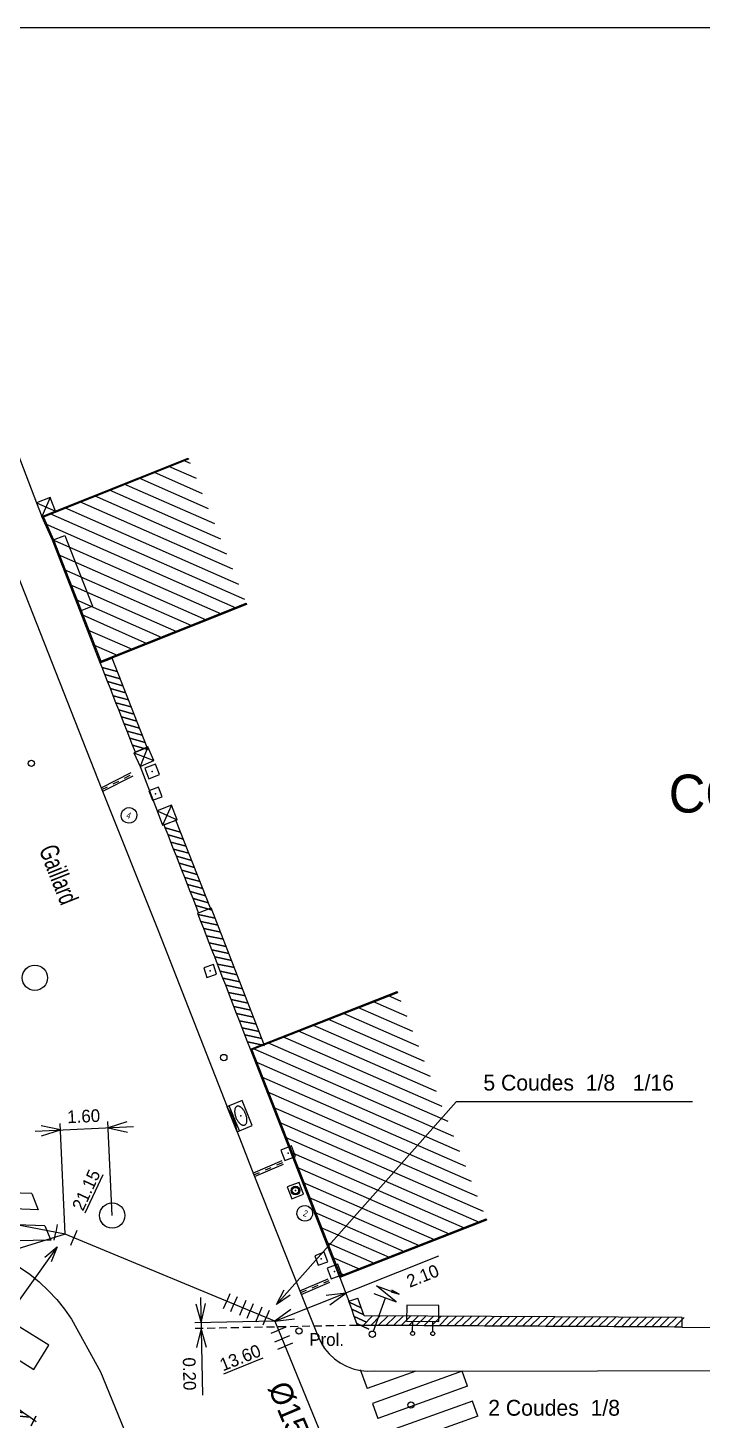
# Model space of a CAD drawing. Extents: x -215 to 206, y -120 to -34.
# Drawn here: x 157.79 to 179.1, y -77.84 to -33.86 of the extents above; entities that cross this region are included whole.
import ezdxf
from ezdxf.enums import TextEntityAlignment as Align

# ---------------------------------------------------------------- set-up
doc = ezdxf.new("R2010")
doc.units = 0
doc.header["$MEASUREMENT"] = 0
doc.linetypes.add('HIDDEN', pattern=[0.375, 0.25, -0.125])
for name, color, linetype in [('C_BAT_INDI', 7, 'CONTINUOUS'), ('C_BAT_INDU', 7, 'CONTINUOUS'), ('TOP$BATI', 7, 'CONTINUOUS')]:
    doc.layers.add(name, color=color, linetype=linetype)
doc.styles.add('txt', font='TXT', dxfattribs={"height": 0.2})

# ---------------------------------------------------------------- blocks, each defined once
blk = doc.blocks.new('FLECH')
at = {"layer": 'C_BAT_INDU', "color": 1, "linetype": 'Continuous'}
blk.add_lwpolyline([(-0.1294, 0.483), (0, 0), (0.1294, 0.483)], dxfattribs=at)
blk = doc.blocks.new('FLEC')
at = {"layer": 'C_BAT_INDU', "color": 1, "linetype": 'Continuous', "xscale": 24.99905005097397, "yscale": 24.99905005097397, "zscale": 25.00093132415669, "rotation": 90.00065102824891}
blk.add_blockref('FLECH', (0, 0), dxfattribs=at)
blk = doc.blocks.new('*D10')
at = {"layer": 'C_BAT_INDI', "color": 4, "linetype": 'Continuous'}
blk.add_line((0, 0), (5.6696, 6.3987), dxfattribs=at)
blk.add_lwpolyline([(0.4251, 0.2913), (0, 0), (0.238, 0.4571)], dxfattribs=at)
blk = doc.blocks.new('*D11')
at = {"layer": 'C_BAT_INDI', "color": 4, "linetype": 'Continuous'}
blk.add_line((0, 0), (-3.7257, -5.2242), dxfattribs=at)
blk.add_lwpolyline([(-0.3921, -0.3345), (0, 0), (-0.1885, -0.4797)], dxfattribs=at)

msp = doc.modelspace()

# ---------------------------------------------------------------- linework, layer by layer
at = {"layer": 'C_BAT_INDI', "color": 4, "linetype": 'Continuous'}
msp.add_line((178.794, -67.784, 87.146), (171.322, -67.784, 87.146), dxfattribs=at)
at = {"layer": 'C_BAT_INDI', "color": 1, "linetype": 'Continuous'}
for p, q in [((158.019, -68.709, -0.028), (161.128, -68.566, -0.028)), ((158.969, -71.965, -0.028), (158.809, -68.472, -0.028)), ((160.456, -71.374, -0.028), (160.319, -68.403, -0.028)), ((158.969, -71.965, -0.028), (146.37, -75.876, -0.028)), ((165.597, -74.716, -0.028), (170.781, -72.644, -0.028)), ((163.248, -73.963, 87.356), (163.31, -77.046, 87.356)), ((165.597, -74.716, 1000.855), (163.07, -74.766, 532.929))]:
    msp.add_line(p, q, dxfattribs=at)
at = {"layer": 'C_BAT_INDI', "color": 5, "linetype": 'Continuous'}
for p, q in [((158.969, -71.965, 1000.827), (156.819, -71.55, -0.028)), ((158.722, -71.663, 1000.827), (158.675, -71.908, 1000.827)), ((158.627, -72.154, 1000.827), (158.675, -71.908, 1000.827)), ((165.597, -74.716, 1000.823), (158.969, -71.965, 1000.827)), ((159.15, -72.311, 1000.827), (159.246, -72.08, 1000.827)), ((159.342, -71.849, 1000.827), (159.246, -72.08, 1000.827)), ((164.169, -73.852, 1000.823), (164.073, -74.083, 1000.823)), ((163.977, -74.314, 1000.823), (164.073, -74.083, 1000.823)), ((164.208, -74.41, 1000.823), (164.304, -74.179, 1000.823)), ((164.4, -73.948, 1000.823), (164.304, -74.179, 1000.823)), ((164.485, -74.525, 1000.823), (164.581, -74.294, 1000.823)), ((164.677, -74.063, 1000.823), (164.581, -74.294, 1000.823)), ((164.908, -74.159, 1000.823), (164.812, -74.39, 1000.823)), ((165.185, -74.274, 1000.823), (165.089, -74.505, 1000.823)), ((164.716, -74.621, 1000.823), (164.812, -74.39, 1000.823)), ((164.993, -74.736, 1000.823), (165.089, -74.505, 1000.823)), ((165.224, -74.832, 1000.823), (165.32, -74.601, 1000.823)), ((165.416, -74.37, 1000.823), (165.32, -74.601, 1000.823)), ((165.597, -74.716, 1000.823), (170.705, -87.158, 1000.823)), ((165.48, -75.088, 1000.823), (165.711, -74.993, 1000.823)), ((165.942, -74.898, 1000.823), (165.711, -74.993, 1000.823)), ((166.056, -75.176, 1000.823), (165.825, -75.271, 1000.823)), ((165.594, -75.366, 1000.823), (165.825, -75.271, 1000.823)), ((165.689, -75.597, 1000.823), (165.92, -75.502, 1000.823)), ((166.151, -75.407, 1000.823), (165.92, -75.502, 1000.823))]:
    msp.add_line(p, q, dxfattribs=at)
at = {"layer": 'C_BAT_INDI', "color": 1, "linetype": 'HIDDEN'}
msp.add_line((168.205, -74.844, 1001.33), (163.07, -74.946, 50.627), dxfattribs=at)
at = {"layer": 'TOP$BATI', "color": 7, "linetype": 'Continuous'}
for p, q in [((206.037, -33.859, 989.685), (-214.731, -33.859, 989.685)), ((156.386, -44.472, 1000.965), (158.064, -48.863, 1000.965)), ((158.232, -49.295, 1000.968), (162.857, -47.449, 1000.968)), ((162.871, -47.486, 1000.968), (158.285, -49.316, 1000.968)), ((162.857, -47.449, 1000.968), (162.871, -47.486, 1000.968)), ((163.313, -48.575, 1000.949), (161.772, -47.897, 1000.949)), ((163.122, -48.098, 1000.946), (162.241, -47.71, 1000.946)), ((162.932, -47.621, 1000.943), (162.709, -47.523, 1000.943)), ((163.694, -49.53, 1000.954), (160.836, -48.271, 1000.954)), ((163.503, -49.053, 1000.952), (161.304, -48.084, 1000.952)), ((158.495, -48.696, 1000.961), (158.064, -48.863, 1000.961)), ((158.495, -48.696, 1000.961), (158.232, -49.295, 1000.961)), ((158.663, -49.127, 1000.961), (158.495, -48.696, 1000.961)), ((158.663, -49.127, 1000.961), (158.495, -48.696, 1000.961)), ((164.075, -50.485, 1000.96), (159.899, -48.645, 1000.96)), ((163.885, -50.008, 1000.957), (160.367, -48.458, 1000.957)), ((158.064, -48.863, 1000.961), (158.232, -49.295, 1000.961)), ((158.064, -48.863, 1000.961), (158.663, -49.127, 1000.961)), ((158.232, -49.295, 1000.961), (158.663, -49.127, 1000.961)), ((164.647, -51.917, 1000.968), (158.494, -49.206, 1000.968)), ((164.456, -51.44, 1000.965), (158.962, -49.019, 1000.965)), ((164.266, -50.962, 1000.962), (159.43, -48.832, 1000.962)), ((158.566, -50.044, 1000.968), (158.232, -49.295, 1000.968)), ((158.232, -49.295, 1000.968), (158.285, -49.316, 1000.968)), ((158.285, -49.316, 1000.968), (158.232, -49.295, 1000.968)), ((158.285, -49.316, 1000.968), (158.603, -50.029, 1000.968)), ((164.373, -52.19, 1000.968), (158.355, -49.538, 1000.968)), ((156.97, -49.889, 1000.707), (160.132, -57.922, 1000.707)), ((158.566, -50.044, 1000.92), (158.957, -49.891, 1000.92)), ((158.566, -50.044, 1000.968), (158.603, -50.029, 1000.968)), ((158.603, -50.029, 1000.968), (158.566, -50.044, 1000.968)), ((159.441, -52.28, 1000.968), (158.566, -50.044, 1000.968)), ((163.905, -52.377, 1000.968), (158.573, -50.027, 1000.968)), ((158.603, -50.029, 1000.968), (159.478, -52.266, 1000.968)), ((158.957, -49.891, 1000.92), (159.832, -52.127, 1000.92)), ((163.437, -52.564, 1000.968), (158.761, -50.504, 1000.968)), ((162.968, -52.751, 1000.968), (158.947, -50.979, 1000.968)), ((162.5, -52.938, 1000.968), (159.133, -51.455, 1000.968)), ((162.031, -53.125, 1000.968), (159.319, -51.93, 1000.968)), ((159.832, -52.127, 1000.92), (159.441, -52.28, 1000.92)), ((159.441, -52.28, 1000.968), (159.478, -52.266, 1000.968)), ((159.478, -52.266, 1000.968), (159.441, -52.28, 1000.968)), ((160.078, -53.92, 1000.968), (159.441, -52.28, 1000.968)), ((159.478, -52.266, 1000.968), (160.1, -53.868, 1000.968)), ((164.703, -52.074, 1000.968), (160.078, -53.92, 1000.968)), ((160.1, -53.868, 1000.968), (164.688, -52.037, 1000.968)), ((164.688, -52.037, 1000.968), (164.703, -52.074, 1000.968)), ((161.563, -53.312, 1000.968), (159.505, -52.405, 1000.968)), ((161.095, -53.499, 1000.968), (159.689, -52.88, 1000.968)), ((160.626, -53.686, 1000.968), (159.873, -53.354, 1000.968)), ((160.158, -53.873, 1000.968), (160.058, -53.829, 1000.968)), ((160.078, -53.92, 1000.968), (160.45, -53.773, 1000.968)), ((160.078, -53.92, 1000.968), (160.1, -53.868, 1000.968)), ((160.1, -53.868, 1000.968), (160.078, -53.92, 1000.968)), ((160.134, -54.062, 1000.981), (160.078, -53.92, 1000.981)), ((160.222, -54.286, 1000.981), (160.134, -54.062, 1000.981)), ((160.134, -54.062, 1000.981), (160.616, -54.195, 1000.981)), ((160.616, -54.195, 1000.981), (160.134, -54.062, 1000.981)), ((161.562, -56.595, 1000.981), (160.45, -53.773, 1000.981)), ((160.31, -54.509, 1000.981), (160.222, -54.286, 1000.981)), ((160.222, -54.286, 1000.981), (160.704, -54.418, 1000.981)), ((160.704, -54.418, 1000.981), (160.222, -54.286, 1000.981)), ((160.398, -54.732, 1000.981), (160.31, -54.509, 1000.981)), ((160.31, -54.509, 1000.981), (160.792, -54.641, 1000.981)), ((160.792, -54.641, 1000.981), (160.31, -54.509, 1000.981)), ((160.486, -54.955, 1000.981), (160.398, -54.732, 1000.981)), ((160.398, -54.732, 1000.981), (160.88, -54.864, 1000.981)), ((160.88, -54.864, 1000.981), (160.398, -54.732, 1000.981)), ((160.574, -55.178, 1000.981), (160.486, -54.955, 1000.981)), ((160.486, -54.955, 1000.981), (160.968, -55.088, 1000.981)), ((160.968, -55.088, 1000.981), (160.486, -54.955, 1000.981)), ((160.662, -55.402, 1000.981), (160.574, -55.178, 1000.981)), ((160.574, -55.178, 1000.981), (161.056, -55.311, 1000.981)), ((161.056, -55.311, 1000.981), (160.574, -55.178, 1000.981)), ((160.75, -55.625, 1000.981), (160.662, -55.402, 1000.981)), ((160.662, -55.402, 1000.981), (161.144, -55.534, 1000.981)), ((161.144, -55.534, 1000.981), (160.662, -55.402, 1000.981)), ((160.838, -55.848, 1000.981), (160.75, -55.625, 1000.981)), ((160.75, -55.625, 1000.981), (161.232, -55.758, 1000.981)), ((161.232, -55.758, 1000.981), (160.75, -55.625, 1000.981)), ((160.926, -56.072, 1000.981), (160.838, -55.848, 1000.981)), ((160.838, -55.848, 1000.981), (161.32, -55.981, 1000.981)), ((161.32, -55.981, 1000.981), (160.838, -55.848, 1000.981)), ((161.014, -56.295, 1000.981), (160.926, -56.072, 1000.981)), ((160.926, -56.072, 1000.981), (161.408, -56.204, 1000.981)), ((161.408, -56.204, 1000.981), (160.926, -56.072, 1000.981)), ((161.102, -56.518, 1000.981), (161.014, -56.295, 1000.981)), ((161.014, -56.295, 1000.981), (161.496, -56.428, 1000.981)), ((161.496, -56.428, 1000.981), (161.014, -56.295, 1000.981)), ((161.19, -56.742, 1000.981), (161.102, -56.518, 1000.981)), ((161.102, -56.518, 1000.981), (161.584, -56.651, 1000.981)), ((161.584, -56.651, 1000.981), (161.102, -56.518, 1000.981)), ((161.578, -56.566, 1000.981), (161.144, -56.762, 1000.981)), ((161.19, -56.742, 1000.981), (161.562, -56.595, 1000.981)), ((161.578, -56.566, 1000.981), (161.34, -57.196, 1000.981)), ((161.775, -57, 1000.981), (161.578, -56.566, 1000.981)), ((161.775, -57, 1000.981), (161.578, -56.566, 1000.981)), ((161.144, -56.762, 1000.981), (161.34, -57.196, 1000.981)), ((161.144, -56.762, 1000.981), (161.775, -57, 1000.981)), ((161.34, -57.196, 1000.981), (161.775, -57, 1000.981)), ((161.82, -57.113, 1000.953), (161.485, -57.245, 1000.953)), ((161.951, -57.448, 1000.953), (161.82, -57.113, 1000.953)), ((160.105, -57.869, 1000.791), (161.06, -57.383, 1000.791)), ((160.16, -57.975, 1000.791), (161.115, -57.49, 1000.791)), ((160.845, -57.56, 1000.894), (161.024, -57.469, 1000.894)), ((161.34, -57.196, 1000.981), (161.873, -58.592, 1000.981)), ((161.485, -57.245, 1000.953), (161.616, -57.58, 1000.953)), ((161.616, -57.58, 1000.953), (161.951, -57.448, 1000.953)), ((160.132, -57.922, 1000.791), (160.311, -57.831, 1000.791)), ((160.132, -57.922, 1000.707), (161.91, -62.369, 1000.707)), ((160.489, -57.741, 1000.843), (160.667, -57.65, 1000.843)), ((161.915, -57.846, 1000.972), (161.617, -57.961, 1000.972)), ((161.617, -57.961, 1000.972), (161.731, -58.26, 1000.972)), ((162.03, -58.145, 1000.972), (161.915, -57.846, 1000.972)), ((160.918, -58.496, 991.352), (161.004, -58.488, 991.352)), ((161.004, -58.488, 991.352), (161.088, -58.509, 991.352)), ((161.731, -58.26, 1000.972), (162.03, -58.145, 1000.972)), ((162.329, -58.416, 1000.995), (161.873, -58.592, 1000.995)), ((162.329, -58.416, 1000.995), (162.049, -59.047, 1000.995)), ((162.505, -58.872, 1000.995), (162.329, -58.416, 1000.995)), ((162.505, -58.872, 1000.995), (162.329, -58.416, 1000.995)), ((160.739, -58.76, 991.352), (160.745, -58.674, 991.352)), ((160.762, -58.843, 991.352), (160.739, -58.76, 991.352)), ((160.745, -58.674, 991.352), (160.78, -58.596, 991.352)), ((160.812, -58.913, 991.352), (160.762, -58.843, 991.352)), ((160.78, -58.596, 991.352), (160.841, -58.534, 991.352)), ((160.884, -58.962, 991.352), (160.812, -58.913, 991.352)), ((160.841, -58.534, 991.352), (160.918, -58.496, 991.352)), ((161.088, -58.509, 991.352), (161.159, -58.558, 991.352)), ((161.191, -58.875, 991.352), (161.131, -58.937, 991.352)), ((161.159, -58.558, 991.352), (161.209, -58.628, 991.352)), ((161.226, -58.797, 991.352), (161.191, -58.875, 991.352)), ((161.209, -58.628, 991.352), (161.233, -58.711, 991.352)), ((161.233, -58.711, 991.352), (161.226, -58.797, 991.352)), ((161.873, -58.592, 1000.995), (162.049, -59.047, 1000.995)), ((161.873, -58.592, 1000.995), (162.505, -58.872, 1000.995)), ((162.049, -59.047, 1000.995), (162.505, -58.872, 1000.995)), ((162.096, -59.029, 1000.995), (162.468, -58.883, 1000.995)), ((163.56, -61.665, 1001.029), (162.468, -58.883, 1001.029)), ((160.967, -58.983, 991.352), (160.884, -58.962, 991.352)), ((161.053, -58.975, 991.352), (160.967, -58.983, 991.352)), ((161.131, -58.937, 991.352), (161.053, -58.975, 991.352)), ((162.135, -59.13, 1001.029), (162.096, -59.029, 1001.029)), ((162.223, -59.353, 1001.029), (162.135, -59.13, 1001.029)), ((162.135, -59.13, 1001.029), (162.617, -59.263, 1001.029)), ((162.617, -59.263, 1001.029), (162.135, -59.13, 1001.029)), ((162.31, -59.577, 1001.029), (162.223, -59.353, 1001.029)), ((162.223, -59.353, 1001.029), (162.705, -59.486, 1001.029)), ((162.705, -59.486, 1001.029), (162.223, -59.353, 1001.029)), ((162.398, -59.8, 1001.029), (162.31, -59.577, 1001.029)), ((162.31, -59.577, 1001.029), (162.792, -59.71, 1001.029)), ((162.792, -59.71, 1001.029), (162.31, -59.577, 1001.029)), ((162.486, -60.023, 1001.029), (162.398, -59.8, 1001.029)), ((162.398, -59.8, 1001.029), (162.88, -59.933, 1001.029)), ((162.88, -59.933, 1001.029), (162.398, -59.8, 1001.029)), ((162.573, -60.247, 1001.029), (162.486, -60.023, 1001.029)), ((162.486, -60.023, 1001.029), (162.968, -60.157, 1001.029)), ((162.968, -60.157, 1001.029), (162.486, -60.023, 1001.029)), ((162.661, -60.47, 1001.029), (162.573, -60.247, 1001.029)), ((162.573, -60.247, 1001.029), (163.055, -60.38, 1001.029)), ((163.055, -60.38, 1001.029), (162.573, -60.247, 1001.029)), ((162.749, -60.694, 1001.029), (162.661, -60.47, 1001.029)), ((162.661, -60.47, 1001.029), (163.143, -60.603, 1001.029)), ((163.143, -60.603, 1001.029), (162.661, -60.47, 1001.029)), ((162.837, -60.917, 1001.029), (162.749, -60.694, 1001.029)), ((162.749, -60.694, 1001.029), (163.231, -60.827, 1001.029)), ((163.231, -60.827, 1001.029), (162.749, -60.694, 1001.029)), ((162.924, -61.141, 1001.029), (162.837, -60.917, 1001.029)), ((162.837, -60.917, 1001.029), (163.318, -61.05, 1001.029)), ((163.318, -61.05, 1001.029), (162.837, -60.917, 1001.029)), ((163.012, -61.364, 1001.029), (162.924, -61.141, 1001.029)), ((162.924, -61.141, 1001.029), (163.406, -61.274, 1001.029)), ((163.406, -61.274, 1001.029), (162.924, -61.141, 1001.029)), ((163.1, -61.587, 1001.029), (163.012, -61.364, 1001.029)), ((163.012, -61.364, 1001.029), (163.494, -61.497, 1001.029)), ((163.494, -61.497, 1001.029), (163.012, -61.364, 1001.029)), ((163.187, -61.811, 1001.029), (163.1, -61.587, 1001.029)), ((163.1, -61.587, 1001.029), (163.581, -61.721, 1001.029)), ((163.581, -61.721, 1001.029), (163.1, -61.587, 1001.029)), ((163.159, -61.822, 1001.029), (163.588, -61.655, 1001.029)), ((163.176, -61.864, 1000.989), (163.159, -61.822, 1000.989)), ((163.262, -62.088, 1000.989), (163.176, -61.864, 1000.989)), ((163.176, -61.864, 1000.989), (163.713, -61.978, 1000.989)), ((163.713, -61.978, 1000.989), (163.176, -61.864, 1000.989)), ((163.187, -61.811, 1001.029), (163.56, -61.665, 1001.029)), ((165.25, -65.951, 1000.989), (163.588, -61.655, 1000.989)), ((161.91, -62.369, 1000.707), (164.084, -67.939, 1000.707)), ((163.349, -62.312, 1000.989), (163.262, -62.088, 1000.989)), ((163.262, -62.088, 1000.989), (163.8, -62.202, 1000.989)), ((163.8, -62.202, 1000.989), (163.262, -62.088, 1000.989)), ((163.436, -62.536, 1000.989), (163.349, -62.312, 1000.989)), ((163.349, -62.312, 1000.989), (163.886, -62.426, 1000.989)), ((163.886, -62.426, 1000.989), (163.349, -62.312, 1000.989)), ((163.522, -62.76, 1000.989), (163.436, -62.536, 1000.989)), ((163.436, -62.536, 1000.989), (163.973, -62.65, 1000.989)), ((163.973, -62.65, 1000.989), (163.436, -62.536, 1000.989)), ((163.609, -62.983, 1000.989), (163.522, -62.76, 1000.989)), ((163.522, -62.76, 1000.989), (164.06, -62.873, 1000.989)), ((164.06, -62.873, 1000.989), (163.522, -62.76, 1000.989)), ((163.695, -63.207, 1000.989), (163.609, -62.983, 1000.989)), ((163.609, -62.983, 1000.989), (164.146, -63.097, 1000.989)), ((164.146, -63.097, 1000.989), (163.609, -62.983, 1000.989)), ((163.782, -63.431, 1000.989), (163.695, -63.207, 1000.989)), ((163.695, -63.207, 1000.989), (164.233, -63.321, 1000.989)), ((164.233, -63.321, 1000.989), (163.695, -63.207, 1000.989)), ((163.653, -63.447, 1000.972), (163.349, -63.549, 1000.972)), ((163.349, -63.549, 1000.972), (163.451, -63.852, 1000.972)), ((163.451, -63.852, 1000.972), (163.754, -63.75, 1000.972)), ((163.754, -63.75, 1000.972), (163.653, -63.447, 1000.972)), ((163.869, -63.655, 1000.989), (163.782, -63.431, 1000.989)), ((163.782, -63.431, 1000.989), (164.319, -63.545, 1000.989)), ((164.319, -63.545, 1000.989), (163.782, -63.431, 1000.989)), ((163.955, -63.879, 1000.989), (163.869, -63.655, 1000.989)), ((163.869, -63.655, 1000.989), (164.406, -63.769, 1000.989)), ((164.406, -63.769, 1000.989), (163.869, -63.655, 1000.989)), ((164.042, -64.103, 1000.989), (163.955, -63.879, 1000.989)), ((163.955, -63.879, 1000.989), (164.493, -63.992, 1000.989)), ((164.493, -63.992, 1000.989), (163.955, -63.879, 1000.989)), ((164.128, -64.326, 1000.989), (164.042, -64.103, 1000.989)), ((164.042, -64.103, 1000.989), (164.579, -64.216, 1000.989)), ((164.579, -64.216, 1000.989), (164.042, -64.103, 1000.989)), ((164.215, -64.55, 1000.989), (164.128, -64.326, 1000.989)), ((164.128, -64.326, 1000.989), (164.666, -64.44, 1000.989)), ((164.666, -64.44, 1000.989), (164.128, -64.326, 1000.989)), ((164.302, -64.774, 1000.989), (164.215, -64.55, 1000.989)), ((164.215, -64.55, 1000.989), (164.752, -64.664, 1000.989)), ((164.752, -64.664, 1000.989), (164.215, -64.55, 1000.989)), ((164.821, -66.117, 1001.12), (169.459, -64.302, 1001.12)), ((169.474, -64.34, 1001.12), (164.873, -66.14, 1001.12)), ((169.772, -65.087, 1001.004), (168.696, -64.616, 1001.004)), ((169.587, -64.613, 1000.995), (169.17, -64.43, 1000.995)), ((169.459, -64.302, 1001.12), (169.474, -64.34, 1001.12)), ((164.388, -64.998, 1000.989), (164.302, -64.774, 1000.989)), ((164.302, -64.774, 1000.989), (164.839, -64.888, 1000.989)), ((164.839, -64.888, 1000.989), (164.302, -64.774, 1000.989)), ((164.475, -65.222, 1000.989), (164.388, -64.998, 1000.989)), ((164.388, -64.998, 1000.989), (164.925, -65.112, 1000.989)), ((164.925, -65.112, 1000.989), (164.388, -64.998, 1000.989)), ((170.143, -66.035, 1001.021), (167.748, -64.987, 1001.021)), ((169.958, -65.561, 1001.013), (168.222, -64.801, 1001.013)), ((164.561, -65.446, 1000.989), (164.475, -65.222, 1000.989)), ((164.475, -65.222, 1000.989), (165.012, -65.335, 1000.989)), ((165.012, -65.335, 1000.989), (164.475, -65.222, 1000.989)), ((164.648, -65.669, 1000.989), (164.561, -65.446, 1000.989)), ((164.561, -65.446, 1000.989), (165.099, -65.559, 1000.989)), ((165.099, -65.559, 1000.989), (164.561, -65.446, 1000.989)), ((170.514, -66.983, 1001.038), (166.8, -65.358, 1001.038)), ((170.329, -66.509, 1001.03), (167.274, -65.172, 1001.03)), ((164.735, -65.893, 1000.989), (164.648, -65.669, 1000.989)), ((164.648, -65.669, 1000.989), (165.185, -65.783, 1000.989)), ((165.185, -65.783, 1000.989), (164.648, -65.669, 1000.989)), ((164.821, -66.117, 1000.989), (164.735, -65.893, 1000.989)), ((164.735, -65.893, 1000.989), (165.272, -66.007, 1000.989)), ((165.272, -66.007, 1000.989), (164.735, -65.893, 1000.989)), ((164.821, -66.117, 1000.989), (165.25, -65.951, 1000.989)), ((171.071, -68.406, 1001.064), (165.377, -65.915, 1001.064)), ((170.886, -67.931, 1001.056), (165.851, -65.729, 1001.056)), ((170.7, -67.457, 1001.047), (166.326, -65.543, 1001.047)), ((167.645, -73.334, 1001.12), (164.821, -66.117, 1001.12)), ((164.821, -66.117, 1001.12), (164.873, -66.14, 1001.12)), ((164.873, -66.14, 1001.12), (164.821, -66.117, 1001.12)), ((164.873, -66.14, 1001.12), (167.668, -73.282, 1001.12)), ((171.256, -68.88, 1001.073), (164.904, -66.1, 1001.073)), ((171.442, -69.354, 1001.081), (165, -66.535, 1001.081)), ((171.628, -69.828, 1001.09), (165.186, -67.009, 1001.09)), ((171.813, -70.302, 1001.099), (165.371, -67.483, 1001.099)), ((164.155, -67.91, 1000.778), (164.084, -67.939, 1000.778)), ((164.408, -68.729, 1000.778), (164.084, -67.939, 1000.778)), ((164.084, -67.939, 1000.778), (164.135, -68.033, 1000.778)), ((164.084, -67.939, 1000.707), (164.408, -68.729, 1000.707)), ((164.135, -68.033, 1000.778), (164.203, -68.144, 1000.778)), ((164.558, -67.744, 1000.778), (164.155, -67.91, 1000.778)), ((164.479, -68.7, 1000.778), (164.155, -67.91, 1000.778)), ((164.203, -68.144, 1000.778), (164.246, -68.219, 1000.778)), ((164.326, -68.056, 1000.778), (164.325, -68.077, 1000.778)), ((164.325, -68.077, 1000.778), (164.325, -68.098, 1000.778)), ((164.325, -68.098, 1000.778), (164.326, -68.12, 1000.778)), ((164.328, -68.037, 1000.778), (164.326, -68.056, 1000.778)), ((164.326, -68.12, 1000.778), (164.328, -68.143, 1000.778)), ((164.331, -68.019, 1000.778), (164.328, -68.037, 1000.778)), ((164.328, -68.143, 1000.778), (164.332, -68.166, 1000.778)), ((164.336, -68.002, 1000.778), (164.331, -68.019, 1000.778)), ((164.332, -68.166, 1000.778), (164.337, -68.19, 1000.778)), ((164.341, -67.986, 1000.778), (164.336, -68.002, 1000.778)), ((164.348, -67.972, 1000.778), (164.341, -67.986, 1000.778)), ((164.356, -67.959, 1000.778), (164.348, -67.972, 1000.778)), ((164.365, -67.948, 1000.778), (164.356, -67.959, 1000.778)), ((164.375, -67.939, 1000.778), (164.365, -67.948, 1000.778)), ((164.386, -67.931, 1000.778), (164.375, -67.939, 1000.778)), ((164.397, -67.926, 1000.778), (164.386, -67.931, 1000.778)), ((164.409, -67.922, 1000.778), (164.397, -67.926, 1000.778)), ((164.422, -67.92, 1000.778), (164.409, -67.922, 1000.778)), ((164.436, -67.919, 1000.778), (164.422, -67.92, 1000.778)), ((164.45, -67.921, 1000.778), (164.436, -67.919, 1000.778)), ((164.464, -67.924, 1000.778), (164.45, -67.921, 1000.778)), ((164.479, -67.93, 1000.778), (164.464, -67.924, 1000.778)), ((164.494, -67.937, 1000.778), (164.479, -67.93, 1000.778)), ((164.509, -67.946, 1000.778), (164.494, -67.937, 1000.778)), ((164.524, -67.956, 1000.778), (164.509, -67.946, 1000.778)), ((164.54, -67.969, 1000.778), (164.524, -67.956, 1000.778)), ((164.555, -67.982, 1000.778), (164.54, -67.969, 1000.778)), ((164.57, -67.998, 1000.778), (164.555, -67.982, 1000.778)), ((164.883, -68.535, 1000.778), (164.558, -67.744, 1000.778)), ((164.584, -68.014, 1000.778), (164.57, -67.998, 1000.778)), ((164.598, -68.032, 1000.778), (164.584, -68.014, 1000.778)), ((164.612, -68.051, 1000.778), (164.598, -68.032, 1000.778)), ((164.625, -68.071, 1000.778), (164.612, -68.051, 1000.778)), ((164.637, -68.093, 1000.778), (164.625, -68.071, 1000.778)), ((164.649, -68.114, 1000.778), (164.637, -68.093, 1000.778)), ((164.66, -68.137, 1000.778), (164.649, -68.114, 1000.778)), ((164.67, -68.16, 1000.778), (164.66, -68.137, 1000.778)), ((164.679, -68.184, 1000.778), (164.67, -68.16, 1000.778)), ((171.999, -70.776, 1001.107), (165.557, -67.958, 1001.107)), ((164.246, -68.219, 1000.778), (164.286, -68.317, 1000.778)), ((164.286, -68.317, 1000.778), (164.335, -68.436, 1000.778)), ((164.335, -68.436, 1000.778), (164.349, -68.499, 1000.778)), ((164.337, -68.19, 1000.778), (164.343, -68.213, 1000.778)), ((164.343, -68.213, 1000.778), (164.35, -68.237, 1000.778)), ((164.349, -68.499, 1000.778), (164.378, -68.626, 1000.778)), ((164.35, -68.237, 1000.778), (164.358, -68.261, 1000.778)), ((164.358, -68.261, 1000.778), (164.367, -68.284, 1000.778)), ((164.367, -68.284, 1000.778), (164.377, -68.307, 1000.778)), ((164.377, -68.307, 1000.778), (164.388, -68.33, 1000.778)), ((164.388, -68.33, 1000.778), (164.4, -68.352, 1000.778)), ((164.4, -68.352, 1000.778), (164.412, -68.373, 1000.778)), ((164.412, -68.373, 1000.778), (164.425, -68.393, 1000.778)), ((164.425, -68.393, 1000.778), (164.439, -68.412, 1000.778)), ((164.439, -68.412, 1000.778), (164.453, -68.43, 1000.778)), ((164.453, -68.43, 1000.778), (164.468, -68.447, 1000.778)), ((164.468, -68.447, 1000.778), (164.482, -68.462, 1000.778)), ((164.479, -68.7, 1000.778), (164.883, -68.535, 1000.778)), ((164.482, -68.462, 1000.778), (164.497, -68.476, 1000.778)), ((164.497, -68.476, 1000.778), (164.513, -68.488, 1000.778)), ((164.513, -68.488, 1000.778), (164.528, -68.499, 1000.778)), ((164.528, -68.499, 1000.778), (164.543, -68.507, 1000.778)), ((164.543, -68.507, 1000.778), (164.558, -68.514, 1000.778)), ((164.558, -68.514, 1000.778), (164.573, -68.52, 1000.778)), ((164.573, -68.52, 1000.778), (164.587, -68.523, 1000.778)), ((164.587, -68.523, 1000.778), (164.601, -68.525, 1000.778)), ((164.601, -68.525, 1000.778), (164.615, -68.525, 1000.778)), ((164.615, -68.525, 1000.778), (164.628, -68.523, 1000.778)), ((164.628, -68.523, 1000.778), (164.64, -68.519, 1000.778)), ((164.64, -68.519, 1000.778), (164.652, -68.513, 1000.778)), ((164.652, -68.513, 1000.778), (164.662, -68.505, 1000.778)), ((164.662, -68.505, 1000.778), (164.672, -68.496, 1000.778)), ((164.672, -68.496, 1000.778), (164.681, -68.485, 1000.778)), ((164.687, -68.207, 1000.778), (164.679, -68.184, 1000.778)), ((164.681, -68.485, 1000.778), (164.689, -68.472, 1000.778)), ((164.694, -68.231, 1000.778), (164.687, -68.207, 1000.778)), ((164.689, -68.472, 1000.778), (164.696, -68.458, 1000.778)), ((164.7, -68.255, 1000.778), (164.694, -68.231, 1000.778)), ((164.696, -68.458, 1000.778), (164.701, -68.442, 1000.778)), ((164.705, -68.278, 1000.778), (164.7, -68.255, 1000.778)), ((164.701, -68.442, 1000.778), (164.706, -68.425, 1000.778)), ((164.709, -68.301, 1000.778), (164.705, -68.278, 1000.778)), ((164.706, -68.425, 1000.778), (164.709, -68.407, 1000.778)), ((164.711, -68.324, 1000.778), (164.709, -68.301, 1000.778)), ((164.709, -68.407, 1000.778), (164.712, -68.388, 1000.778)), ((164.713, -68.346, 1000.778), (164.711, -68.324, 1000.778)), ((164.712, -68.388, 1000.778), (164.713, -68.367, 1000.778)), ((164.713, -68.367, 1000.778), (164.713, -68.346, 1000.778)), ((172.184, -71.25, 1001.116), (165.742, -68.432, 1001.116)), ((164.378, -68.626, 1000.778), (164.408, -68.729, 1000.778)), ((164.408, -68.729, 1000.778), (164.479, -68.7, 1000.778)), ((164.408, -68.729, 1000.707), (164.928, -70.092, 1000.707)), ((172.063, -71.59, 1001.12), (165.928, -68.906, 1001.12)), ((166.124, -69.177, 1000.962), (165.788, -69.305, 1000.962)), ((165.788, -69.305, 1000.962), (165.916, -69.641, 1000.962)), ((171.589, -71.776, 1001.12), (166.113, -69.38, 1001.12)), ((166.252, -69.513, 1000.962), (166.124, -69.177, 1000.962)), ((164.904, -70.037, 1000.797), (165.823, -69.641, 1000.797)), ((164.952, -70.147, 1000.797), (165.871, -69.751, 1000.797)), ((165.295, -69.934, 1000.853), (165.479, -69.855, 1000.853)), ((165.663, -69.776, 1000.908), (165.846, -69.696, 1000.908)), ((165.916, -69.641, 1000.962), (166.252, -69.513, 1000.962)), ((171.114, -71.961, 1001.12), (166.299, -69.854, 1001.12)), ((164.928, -70.092, 1000.797), (165.112, -70.013, 1000.797)), ((164.928, -70.092, 1000.707), (166.409, -73.811, 1000.707)), ((166.362, -70.327, 1000.977), (165.988, -70.471, 1000.977)), ((166.505, -70.7, 1000.977), (166.362, -70.327, 1000.977)), ((170.64, -72.147, 1001.12), (166.484, -70.328, 1001.12)), ((157.912, -70.684, 1000.773), (154.689, -70.573, 1000.773)), ((157.912, -70.684, 1000.773), (158.121, -71.191, 1000.773)), ((165.988, -70.471, 1000.977), (166.132, -70.844, 1000.977)), ((166.132, -70.844, 1000.977), (166.505, -70.7, 1000.977)), ((170.166, -72.332, 1001.12), (166.67, -70.802, 1001.12)), ((158.121, -71.191, 1000.776), (154.914, -71.081, 1000.776)), ((166.295, -71.33, 991.352), (166.301, -71.244, 991.352)), ((166.301, -71.244, 991.352), (166.337, -71.165, 991.352)), ((166.337, -71.165, 991.352), (166.397, -71.104, 991.352)), ((166.397, -71.104, 991.352), (166.475, -71.066, 991.352)), ((166.475, -71.066, 991.352), (166.56, -71.058, 991.352)), ((166.56, -71.058, 991.352), (166.644, -71.079, 991.352)), ((166.644, -71.079, 991.352), (166.715, -71.127, 991.352)), ((166.715, -71.127, 991.352), (166.766, -71.197, 991.352)), ((166.766, -71.197, 991.352), (166.789, -71.28, 991.352)), ((158.33, -71.699, 1000.779), (155.139, -71.589, 1000.779)), ((166.318, -71.413, 991.352), (166.295, -71.33, 991.352)), ((166.369, -71.483, 991.352), (166.318, -71.413, 991.352)), ((166.44, -71.532, 991.352), (166.369, -71.483, 991.352)), ((166.524, -71.553, 991.352), (166.44, -71.532, 991.352)), ((166.609, -71.544, 991.352), (166.524, -71.553, 991.352)), ((166.687, -71.507, 991.352), (166.609, -71.544, 991.352)), ((166.747, -71.445, 991.352), (166.687, -71.507, 991.352)), ((166.783, -71.367, 991.352), (166.747, -71.445, 991.352)), ((166.789, -71.28, 991.352), (166.783, -71.367, 991.352)), ((169.692, -72.518, 1001.12), (166.855, -71.276, 1001.12)), ((172.283, -71.519, 1001.12), (167.645, -73.334, 1001.12)), ((167.668, -73.282, 1001.12), (172.268, -71.482, 1001.12)), ((172.268, -71.482, 1001.12), (172.283, -71.519, 1001.12)), ((158.33, -71.698, 1000.779), (158.518, -72.153, 1000.779)), ((169.218, -72.703, 1001.12), (167.041, -71.751, 1001.12)), ((158.518, -72.153, 1000.782), (155.408, -72.214, 1000.782)), ((167.158, -72.534, 1000.957), (166.858, -72.645, 1000.957)), ((167.269, -72.834, 1000.957), (167.158, -72.534, 1000.957)), ((168.744, -72.889, 1001.12), (167.226, -72.225, 1001.12)), ((166.858, -72.645, 1000.957), (166.969, -72.945, 1000.957)), ((166.969, -72.945, 1000.957), (167.269, -72.834, 1000.957)), ((167.583, -72.911, 1000.972), (167.247, -73.04, 1000.972)), ((168.27, -73.074, 1001.12), (167.412, -72.699, 1001.12)), ((167.712, -73.247, 1000.972), (167.583, -72.911, 1000.972)), ((157.529, -73.007, 996.118), (157.849, -73.229, 996.118)), ((157.849, -73.229, 996.118), (158.152, -73.473, 996.118)), ((166.385, -73.756, 1000.818), (167.284, -73.373, 1000.818)), ((167.145, -73.498, 1000.924), (167.308, -73.428, 1000.924)), ((167.247, -73.04, 1000.972), (167.376, -73.376, 1000.972)), ((167.376, -73.376, 1000.972), (167.712, -73.247, 1000.972)), ((167.796, -73.26, 1001.12), (167.597, -73.173, 1001.12)), ((167.645, -73.334, 1001.12), (167.668, -73.282, 1001.12)), ((167.668, -73.282, 1001.12), (167.645, -73.334, 1001.12)), ((167.645, -73.334, 1001.12), (167.936, -74.085, 1001.12)), ((158.152, -73.473, 996.118), (158.437, -73.739, 996.118)), ((158.437, -73.739, 996.118), (158.702, -74.024, 996.118)), ((166.409, -73.811, 1000.818), (166.593, -73.733, 1000.818)), ((166.409, -73.811, 1000.707), (166.952, -75.172, 1000.707)), ((166.432, -73.866, 1000.818), (167.331, -73.483, 1000.818)), ((166.777, -73.654, 1000.871), (166.961, -73.576, 1000.871)), ((168.719, -73.84, 1001.009), (169.433, -74.1, 1001.009)), ((169.433, -74.1, 1001.009), (168.808, -73.596, 1001.009)), ((168.808, -73.596, 1001.009), (169.522, -73.856, 1001.009)), ((169.271, -73.785, 1001.009), (169.522, -73.856, 1001.009)), ((169.522, -73.856, 1001.009), (169.292, -73.729, 1001.009)), ((158.702, -74.024, 996.118), (158.946, -74.328, 996.118)), ((167.936, -74.085, 1001.126), (168.219, -73.985, 1001.126)), ((168.417, -74.544, 1001.33), (168.219, -73.985, 1001.33)), ((168.712, -75.029, 1001.009), (169.095, -73.977, 1001.009)), ((169.763, -74.206, 1001.05), (169.76, -74.716, 1001.05)), ((170.782, -74.213, 1001.05), (169.763, -74.206, 1001.05)), ((170.779, -74.722, 1001.05), (170.782, -74.213, 1001.05)), ((158.459, -75.473, 1000.82), (156.932, -74.523, 1000.82)), ((158.946, -74.328, 996.118), (159.167, -74.649, 996.118)), ((159.167, -74.649, 996.118), (160.084, -76.315, 996.118)), ((178.465, -74.598, 1001.33), (168.417, -74.544, 1001.33)), ((169.76, -74.716, 1001.05), (170.779, -74.722, 1001.05)), ((169.949, -75.035, 1001.05), (169.951, -74.717, 1001.05)), ((170.544, -74.856, 1001.33), (170.846, -74.557, 1001.33)), ((170.846, -74.557, 1001.33), (170.544, -74.856, 1001.33)), ((170.586, -75.04, 1001.05), (170.588, -74.721, 1001.05)), ((170.784, -74.857, 1001.33), (171.085, -74.559, 1001.33)), ((171.085, -74.559, 1001.33), (170.784, -74.857, 1001.33)), ((171.024, -74.858, 1001.33), (171.326, -74.56, 1001.33)), ((171.326, -74.56, 1001.33), (171.024, -74.858, 1001.33)), ((171.264, -74.86, 1001.33), (171.566, -74.561, 1001.33)), ((171.566, -74.561, 1001.33), (171.264, -74.86, 1001.33)), ((171.504, -74.861, 1001.33), (171.806, -74.562, 1001.33)), ((171.806, -74.562, 1001.33), (171.504, -74.861, 1001.33)), ((171.744, -74.862, 1001.33), (172.046, -74.564, 1001.33)), ((172.046, -74.564, 1001.33), (171.744, -74.862, 1001.33)), ((171.984, -74.863, 1001.33), (172.286, -74.565, 1001.33)), ((172.286, -74.565, 1001.33), (171.984, -74.863, 1001.33)), ((172.224, -74.865, 1001.33), (172.525, -74.566, 1001.33)), ((172.525, -74.566, 1001.33), (172.224, -74.865, 1001.33)), ((172.464, -74.866, 1001.33), (172.766, -74.568, 1001.33)), ((172.766, -74.568, 1001.33), (172.464, -74.866, 1001.33)), ((172.704, -74.867, 1001.33), (173.006, -74.569, 1001.33)), ((173.006, -74.569, 1001.33), (172.704, -74.867, 1001.33)), ((172.944, -74.868, 1001.33), (173.245, -74.57, 1001.33)), ((173.245, -74.57, 1001.33), (172.944, -74.868, 1001.33)), ((173.184, -74.87, 1001.33), (173.486, -74.571, 1001.33)), ((173.486, -74.571, 1001.33), (173.184, -74.87, 1001.33)), ((173.424, -74.871, 1001.33), (173.726, -74.573, 1001.33)), ((173.726, -74.573, 1001.33), (173.424, -74.871, 1001.33)), ((173.664, -74.872, 1001.33), (173.965, -74.574, 1001.33)), ((173.965, -74.574, 1001.33), (173.664, -74.872, 1001.33)), ((173.904, -74.874, 1001.33), (174.206, -74.575, 1001.33)), ((174.206, -74.575, 1001.33), (173.904, -74.874, 1001.33)), ((174.144, -74.875, 1001.33), (174.446, -74.576, 1001.33)), ((174.446, -74.576, 1001.33), (174.144, -74.875, 1001.33)), ((174.384, -74.876, 1001.33), (174.685, -74.578, 1001.33)), ((174.685, -74.578, 1001.33), (174.384, -74.876, 1001.33)), ((174.624, -74.877, 1001.33), (174.925, -74.579, 1001.33)), ((174.925, -74.579, 1001.33), (174.624, -74.877, 1001.33)), ((174.864, -74.879, 1001.33), (175.165, -74.58, 1001.33)), ((175.165, -74.58, 1001.33), (174.864, -74.879, 1001.33)), ((175.104, -74.88, 1001.33), (175.405, -74.582, 1001.33)), ((175.405, -74.582, 1001.33), (175.104, -74.88, 1001.33)), ((175.344, -74.881, 1001.33), (175.646, -74.583, 1001.33)), ((175.646, -74.583, 1001.33), (175.344, -74.881, 1001.33)), ((175.584, -74.883, 1001.33), (175.885, -74.584, 1001.33)), ((175.885, -74.584, 1001.33), (175.584, -74.883, 1001.33)), ((175.824, -74.884, 1001.33), (176.125, -74.585, 1001.33)), ((176.125, -74.585, 1001.33), (175.824, -74.884, 1001.33)), ((176.064, -74.885, 1001.33), (176.365, -74.586, 1001.33)), ((176.365, -74.586, 1001.33), (176.064, -74.885, 1001.33)), ((176.304, -74.886, 1001.33), (176.606, -74.588, 1001.33)), ((176.606, -74.588, 1001.33), (176.304, -74.886, 1001.33)), ((176.544, -74.887, 1001.33), (176.845, -74.589, 1001.33)), ((176.845, -74.589, 1001.33), (176.544, -74.887, 1001.33)), ((176.784, -74.889, 1001.33), (177.085, -74.59, 1001.33)), ((177.085, -74.59, 1001.33), (176.784, -74.889, 1001.33)), ((177.024, -74.89, 1001.33), (177.326, -74.592, 1001.33)), ((177.326, -74.592, 1001.33), (177.024, -74.89, 1001.33)), ((177.264, -74.891, 1001.33), (177.565, -74.593, 1001.33)), ((177.565, -74.593, 1001.33), (177.264, -74.891, 1001.33)), ((177.504, -74.892, 1001.33), (177.806, -74.594, 1001.33)), ((177.806, -74.594, 1001.33), (177.504, -74.892, 1001.33)), ((177.744, -74.894, 1001.33), (178.045, -74.595, 1001.33)), ((178.045, -74.595, 1001.33), (177.744, -74.894, 1001.33)), ((177.984, -74.895, 1001.33), (178.286, -74.597, 1001.33)), ((178.286, -74.597, 1001.33), (177.984, -74.895, 1001.33)), ((178.224, -74.896, 1001.33), (178.525, -74.598, 1001.33)), ((178.525, -74.598, 1001.33), (178.224, -74.896, 1001.33)), ((178.464, -74.898, 1001.33), (178.465, -74.598, 1001.33)), ((166.952, -75.172, 1000.707), (167.046, -75.378, 1000.707)), ((170.544, -74.856, 1001.33), (170.304, -74.855, 1001.33)), ((170.784, -74.857, 1001.33), (170.544, -74.856, 1001.33)), ((171.024, -74.858, 1001.33), (170.784, -74.857, 1001.33)), ((171.264, -74.86, 1001.33), (171.024, -74.858, 1001.33)), ((171.504, -74.861, 1001.33), (171.264, -74.86, 1001.33)), ((171.744, -74.862, 1001.33), (171.504, -74.861, 1001.33)), ((171.984, -74.863, 1001.33), (171.744, -74.862, 1001.33)), ((172.224, -74.865, 1001.33), (171.984, -74.863, 1001.33)), ((172.464, -74.866, 1001.33), (172.224, -74.865, 1001.33)), ((172.704, -74.867, 1001.33), (172.464, -74.866, 1001.33)), ((172.944, -74.868, 1001.33), (172.704, -74.867, 1001.33)), ((173.184, -74.87, 1001.33), (172.944, -74.868, 1001.33)), ((173.424, -74.871, 1001.33), (173.184, -74.87, 1001.33)), ((173.664, -74.872, 1001.33), (173.424, -74.871, 1001.33)), ((173.904, -74.874, 1001.33), (173.664, -74.872, 1001.33)), ((174.144, -74.875, 1001.33), (173.904, -74.874, 1001.33)), ((174.384, -74.876, 1001.33), (174.144, -74.875, 1001.33)), ((174.624, -74.877, 1001.33), (174.384, -74.876, 1001.33)), ((174.864, -74.879, 1001.33), (174.624, -74.877, 1001.33)), ((175.104, -74.88, 1001.33), (174.864, -74.879, 1001.33)), ((175.344, -74.881, 1001.33), (175.104, -74.88, 1001.33)), ((175.584, -74.883, 1001.33), (175.344, -74.881, 1001.33)), ((175.824, -74.884, 1001.33), (175.584, -74.883, 1001.33)), ((176.064, -74.885, 1001.33), (175.824, -74.884, 1001.33)), ((176.304, -74.886, 1001.33), (176.064, -74.885, 1001.33)), ((176.544, -74.887, 1001.33), (176.304, -74.886, 1001.33)), ((176.784, -74.889, 1001.33), (176.544, -74.887, 1001.33)), ((177.024, -74.89, 1001.33), (176.784, -74.889, 1001.33)), ((177.264, -74.891, 1001.33), (177.024, -74.89, 1001.33)), ((177.504, -74.892, 1001.33), (177.264, -74.891, 1001.33)), ((177.744, -74.894, 1001.33), (177.504, -74.892, 1001.33)), ((177.984, -74.895, 1001.33), (177.744, -74.894, 1001.33)), ((178.224, -74.896, 1001.33), (177.984, -74.895, 1001.33)), ((178.464, -74.898, 1001.33), (178.224, -74.896, 1001.33)), ((178.464, -74.898, 1001.33), (179.402, -74.914, 1001.33)), ((156.457, -75.286, 1000.82), (157.984, -76.237, 1000.82)), ((157.984, -76.237, 1000.82), (158.459, -75.473, 1000.82)), ((167.046, -75.378, 1000.707), (167.166, -75.57, 1000.707)), ((167.166, -75.57, 1000.707), (167.31, -75.745, 1000.707)), ((167.31, -75.745, 1000.707), (167.476, -75.899, 1000.707)), ((167.476, -75.899, 1000.707), (167.66, -76.031, 1000.707)), ((167.66, -76.031, 1000.707), (167.861, -76.138, 1000.707)), ((160.084, -76.315, 996.118), (166.53, -91.982, 996.118)), ((167.861, -76.138, 1000.707), (168.073, -76.217, 1000.707)), ((168.073, -76.217, 1000.707), (168.295, -76.268, 1000.707)), ((168.294, -76.238, 1000.852), (168.511, -76.841, 1000.852)), ((168.295, -76.268, 1000.707), (168.521, -76.29, 1000.707)), ((170.052, -76.287, 1000.875), (168.511, -76.841, 1000.875)), ((168.521, -76.29, 1000.707), (168.748, -76.282, 1000.707)), ((171.515, -76.293, 1000.909), (168.68, -77.312, 1000.909)), ((168.748, -76.282, 1000.707), (171.515, -76.293, 1000.707)), ((171.515, -76.293, 1000.707), (182.408, -76.266, 1000.707)), ((171.679, -76.765, 1000.909), (171.515, -76.293, 1000.909)), ((171.679, -76.765, 1000.909), (168.849, -77.782, 1000.909)), ((168.68, -77.312, 1000.834), (168.849, -77.782, 1000.834)), ((171.844, -77.237, 1000.909), (169.018, -78.253, 1000.909)), ((172.008, -77.709, 1000.909), (171.844, -77.237, 1000.909)), ((172.008, -77.709, 1000.909), (169.187, -78.723, 1000.909))]:
    msp.add_line(p, q, dxfattribs=at)
for points, elevation in [([(170.304, -74.855), (170.606, -74.556), (170.304, -74.855), (170.064, -74.853), (170.365, -74.555), (170.064, -74.853), (169.824, -74.852), (170.126, -74.554), (169.824, -74.852), (169.584, -74.851), (169.886, -74.552), (169.584, -74.851), (169.344, -74.849), (169.646, -74.551), (169.344, -74.849), (169.104, -74.848), (169.406, -74.55), (169.104, -74.848), (168.864, -74.847), (169.166, -74.549), (168.864, -74.847), (168.624, -74.846), (168.926, -74.547), (168.624, -74.846), (168.384, -74.844), (168.686, -74.546), (168.384, -74.844), (168.205, -74.844), (168.185, -74.786), (168.567, -74.969), (168.185, -74.786), (168.104, -74.56), (168.487, -74.743), (168.104, -74.56), (168.024, -74.334), (168.407, -74.516), (168.024, -74.334), (167.944, -74.108), (168.327, -74.29), (167.944, -74.108), (167.936, -74.085)], 1001.33), ([(156.888, -77.047), (156.545, -77.011), (156.888, -77.047), (157.083, -77.187), (156.74, -77.15), (157.083, -77.187), (157.278, -77.327), (156.935, -77.29), (157.278, -77.327), (157.473, -77.467), (157.131, -77.43), (157.473, -77.467), (157.668, -77.606), (157.326, -77.57), (157.668, -77.606), (157.863, -77.746), (157.521, -77.71), (157.863, -77.746), (158.059, -77.886)], 999.835), ([(157.893, -78.022), (158.046, -77.713), (157.893, -78.022)], 999.835)]:
    msp.add_lwpolyline(points, dxfattribs=dict(at, elevation=elevation))
for centre, radius in [((157.903, -57.092, 1000.965), 0.1), ((158.012, -63.866, 1000.978), 0.4), ((163.982, -66.384, 1000.907), 0.1), ((166.247, -70.586, 1000.977), 0.14), ((166.247, -70.586, 1000.977), 0.12), ((166.247, -70.586, 1000.977), 0.1), ((160.456, -71.374, 1000.926), 0.4), ((166.357, -75.023, 1000.867), 0.1), ((168.678, -75.123, 1001.009), 0.1), ((169.949, -75.099, 1001.05), 0.0637), ((170.586, -75.103, 1001.05), 0.0637), ((169.895, -77.358, 1000.931), 0.1)]:
    msp.add_circle(centre, radius, dxfattribs=at)
for p in [(161.718, -57.347, 1000.953), (161.823, -58.053, 1000.972), (163.552, -63.65, 1000.972), (164.519, -68.222, 1000.778), (166.02, -69.409, 1000.962), (166.247, -70.586, 1000.977), (167.064, -72.74, 1000.957), (167.48, -73.143, 1000.972)]:
    msp.add_point(p, dxfattribs=at)

# ---------------------------------------------------------------- block references
at = {"layer": 'C_BAT_INDI', "color": 4, "linetype": 'Continuous'}
for name, p in [('*D10', (165.652, -74.182, 87.146)), ('*D11', (158.717, -72.36, 87.146))]:
    msp.add_blockref(name, p, dxfattribs=at)
at = {"layer": 'C_BAT_INDU', "color": 1, "linetype": 'Continuous', "zscale": 0.0499981373516866}
for p, xscale, yscale, rotation in [((158.818, -68.672, -0.028), 0.0499996457323131, 0.0499996457323131, 2.631638357327527), ((160.328, -68.603, -0.028), 0.0499996457323131, 0.0499996457323131, 182.6316383573275), ((167.834, -73.822, -0.028), 0.049997694109856, 0.049997694109856, 21.78654548300668), ((165.597, -74.716, -0.028), 0.049997694109856, 0.049997694109856, 201.7865454830067)]:
    msp.add_blockref('FLEC', p, dxfattribs=dict(at, xscale=xscale, yscale=yscale, rotation=rotation))
at = {"layer": 'C_BAT_INDU', "color": 1, "linetype": 'Continuous', "extrusion": (0.271481, 0.005402, 0.962429), "xscale": 0.0499987558019212, "yscale": 0.0499995936900362, "zscale": 0.0500000837526638}
for p, rotation in [((-77.995, -131.948, 127.993), 180.0021596917818), ((-78.175, -131.948, 127.993), 0.0021596917818372)]:
    msp.add_blockref('FLEC', p, dxfattribs=dict(at, rotation=rotation))

# ---------------------------------------------------------------- texts
at = {"layer": 'C_BAT_INDI', "color": 4, "linetype": 'Continuous', "style": 'txt'}
for s, p in [('5 Coudes  1/8   1/16 ', (175.288, -67.169, 996.33)), ('2 Coudes  1/8 ', (174.512, -77.438, 996.33))]:
    msp.add_text(s, height=0.5, dxfattribs=at).set_placement(p, align=Align.MIDDLE)
at = {"layer": 'C_BAT_INDI', "color": 1, "linetype": 'Continuous', "style": 'txt'}
msp.add_text('1.60', height=0.4, rotation=2.6316, dxfattribs=at).set_placement((159.564, -68.437, -0.028), align=Align.CENTER)
at = {"layer": 'C_BAT_INDI', "color": 215, "linetype": 'Continuous', "style": 'txt'}
for s, rotation, p in [('%%U21.15', 65, (159.633, -70.568, 87.146)), ('%%U13.60', 22, (164.501, -75.863, 87.146))]:
    msp.add_text(s, height=0.4, rotation=rotation, dxfattribs=at).set_placement(p, align=Align.MIDDLE)
at = {"layer": 'C_BAT_INDI', "color": 1, "linetype": 'Continuous', "style": 'txt'}
for s, rotation, p in [('2.10', 21.7858, (170.192, -73.095, -0.028)), ('Prol.', 359.7136, (167.233, -75.091, 1001.33)), ('0.20', 271.1454, (163.097, -76.374, 87.356))]:
    msp.add_text(s, height=0.4, rotation=rotation, dxfattribs=at).set_placement(p, align=Align.TOP_CENTER)
at = {"layer": 'C_BAT_INDI', "color": 3, "linetype": 'Continuous', "extrusion": (-0.041545, 0.098163, 0.994303)}
msp.add_text('%%C150 FD 2001', height=0.7, rotation=90, dxfattribs=at).set_placement((-122.353, 243.187, 971.575), align=Align.CENTER)
at = {"layer": 'TOP$BATI', "color": 7, "linetype": 'Continuous', "style": 'txt'}
for s, height, rotation, width, p in [('Rue                 Gaston                  Gaillard', 0.6, 291.5812, 0.699833, (156.961, -56.853, -7.648)), ('4', 0.2, 340, 0.6995, (160.945, -58.829, -7.648)), ('2', 0.2, 340, 0.6995, (166.53, -71.402, -7.648))]:
    msp.add_text(s, height=height, rotation=rotation, dxfattribs=dict(at, width=width)).set_placement(p, align=Align.CENTER)
msp.add_text('COMMUNE DE LAGORD', height=1.2, dxfattribs=at).set_placement((187.224, -58.647, 991.352), align=Align.CENTER)

doc.saveas('drawing.dxf')
